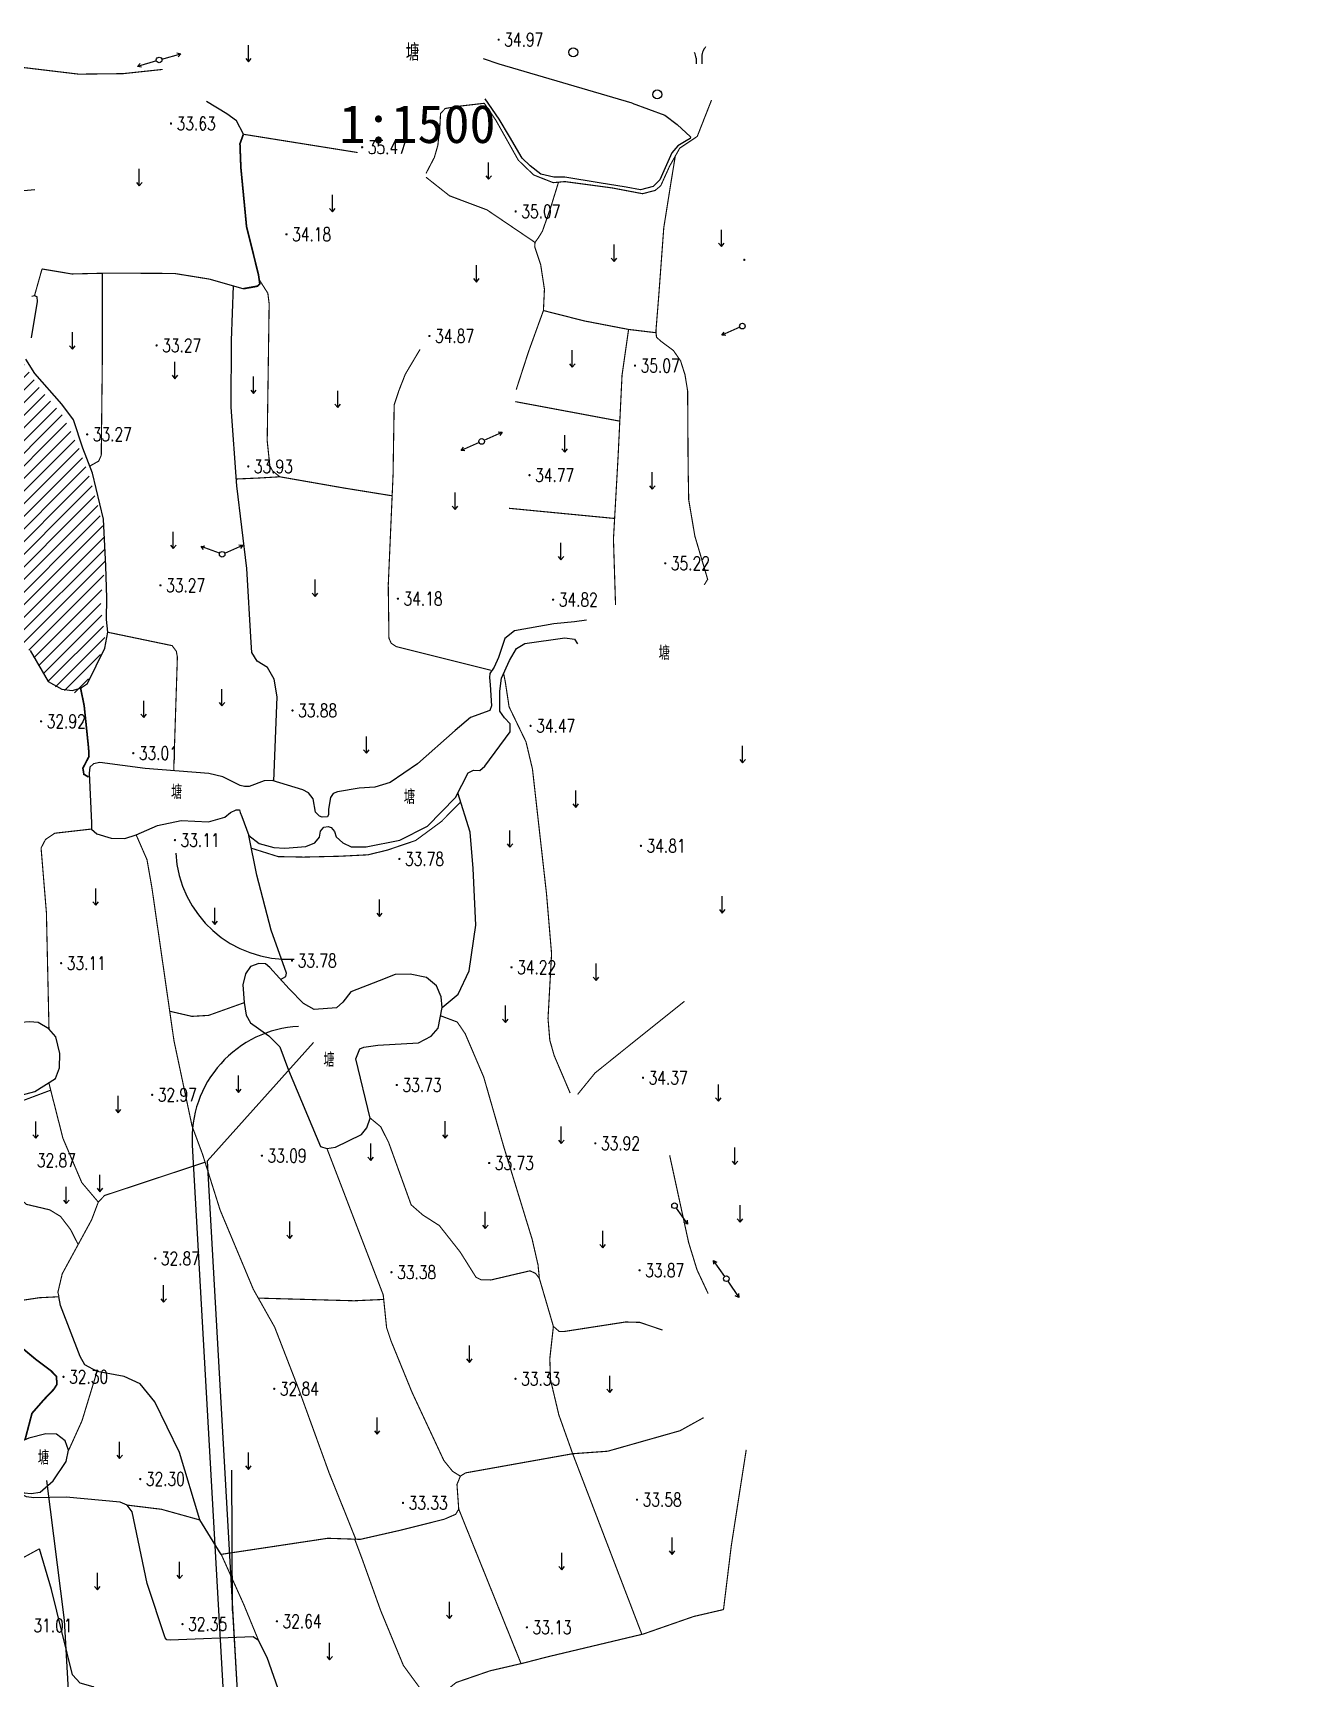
# Model space of a CAD drawing. Header units: millimetres. Extents: x -53295381 to 181933601, y -165 to 204541444.
# Drawn here: x 51705757 to 51932702, y 20910792 to 21203371 of the extents above; entities that cross this region are included whole.
import ezdxf
from ezdxf.enums import TextEntityAlignment as Align

# ---------------------------------------------------------------- set-up
doc = ezdxf.new("R2010")
doc.units = ezdxf.units.MM
doc.header["$LTSCALE"] = 1000
for name, color, linetype in [('PP-COM', 7, 'Continuous'), ('地形', 253, 'Continuous'), ('标注', 3, 'Continuous')]:
    doc.layers.add(name, color=color, linetype=linetype)
doc.styles.add('C', font='c.shx', dxfattribs={"width": 0.75, "height": 3, "bigfont": 'hzk.shx'})
doc.styles.add('HZ', font='rs.shx', dxfattribs={"width": 0.8, "bigfont": 'hztxt.shx'})
doc.styles.add('Style-方正细等线简体', font='txt.shx', dxfattribs={"bigfont": 'hztxt.shx'})
doc.styles.add('STYLE1', font='simhei.ttf', dxfattribs={"height": 4})
doc.styles.add('宋体', font='')
doc.styles.get('宋体').set_extended_font_data('宋体')
doc.linetypes.add('10421', pattern='A,2,[150,AAA.SHX,S=1,R=0,X=0,Y=1],1e-11', length=2)
doc.linetypes.add('1161', pattern='A,0,[149,AAA.SHX,S=0.15,R=0,X=0,Y=0],-1.6', length=1.6)
doc.dimstyles.new('1', dxfattribs={"dimtxt": 1.5, "dimasz": 2, "dimexe": 1, "dimexo": 0.2, "dimgap": 0.5, "dimtad": 1, "dimdec": 1, "dimzin": 0, "dimdsep": 46, "dimtxsty": '宋体', "dimcen": 0.2, "dimclrd": 3, "dimclre": 3, "dimclrt": 3, "dimadec": 0, "dimazin": 0, "dimtfac": 1, "dimtdec": 1, "dimtofl": 0, "dimtmove": 2, "dimatfit": 3, "dimfxl": 0, "dimtolj": 1, "dimtzin": 0, "dimarcsym": 0})

# ---------------------------------------------------------------- blocks, each defined once
blk = doc.blocks.new('gc170')
at = {"linetype": 'Continuous'}
blk.add_circle((0, 0), 0.5, dxfattribs=at)
blk = doc.blocks.new('gc200')
at = {"const_width": 0.2}
blk.add_lwpolyline([(-0.1, 0, 1), (0.1, 0, 1)], format="xyb", close=True, dxfattribs=at)
blk = doc.blocks.new('gc013b')
at = {"linetype": 'Continuous'}
blk.add_line((0.5, 0), (4, 0), dxfattribs=at)
at = {"linetype": 'Continuous', "flags": 128}
blk.add_lwpolyline([(3.39, 0.35), (4, 0), (3.39, -0.35)], dxfattribs=at)
blk = doc.blocks.new('gc120')
for p, q in [((0, 0), (0, 3)), ((-0.5, 0.6), (0, 0)), ((0, 0), (0.5, 0.6))]:
    blk.add_line(p, q)
blk = doc.blocks.new('gc122')
blk.add_circle((0, 0), 0.8)
blk = doc.blocks.new('gc246')
for p, q in [((-0.5, 1), (-0.5, 0)), ((0.5, 1), (0.5, 0))]:
    blk.add_line(p, q)
for centre, radius, start, end in [((3.4, 1.11), 2.91, 139.3312, 182.0887), ((-2.94, 0.81), 2.45, 4.3743, 29.0242)]:
    blk.add_arc(centre, radius, start, end)
blk = doc.blocks.new('*D53')
at = {"color": 3, "lineweight": -2}
for start, end in [(39.44823, 48.89645), (341.10355, 350.55177)]:
    blk.add_arc((1344.22, 1910.56), 17, start, end, dxfattribs=at)
at = {"color": 3}
for points in [[(1357.73, 1921.63), (1356.96, 1921.1), (1358.94, 1919.06)], [(1360.52, 1907.81), (1361.45, 1907.74), (1361.22, 1910.56)]]:
    blk.add_solid(points, dxfattribs=at)
at = {"layer": 'Defpoints', "color": 0}
for p in [(1395.66, 1940.26), (1360.96, 1913.52), (1344.22, 1910.56), (1344.22, 1910.56), (1403.61, 1910.56)]:
    blk.add_point(p, dxfattribs=at)
at = {"color": 3, "insert": (1362.57, 1915.48), "char_height": 3, "attachment_point": 5, "rotation": 285, "style": 'HZ'}
blk.add_mtext('\\A1;α/3', dxfattribs=at)
blk = doc.blocks.new('*D54')
at = {"color": 3, "lineweight": -2}
blk.add_arc((1344.22, 1910.56), 28.56, 5.61939, 84.38061, dxfattribs=at)
at = {"color": 3}
for points in [[(1346.99, 1938.52), (1347.04, 1939.45), (1344.22, 1939.12)], [(1373.11, 1913.38), (1372.18, 1913.34), (1372.78, 1910.56)]]:
    blk.add_solid(points, dxfattribs=at)
at = {"layer": 'Defpoints', "color": 0}
for p in [(1344.22, 1969.96), (1368.95, 1924.84), (1344.22, 1910.56), (1344.22, 1910.56), (1403.61, 1910.56)]:
    blk.add_point(p, dxfattribs=at)
at = {"color": 3, "insert": (1365.83, 1932.17), "char_height": 3, "attachment_point": 5, "rotation": 315, "style": 'HZ'}
blk.add_mtext('\\A1;α', dxfattribs=at)
blk = doc.blocks.new('*D55')
at = {"color": 3, "lineweight": -2}
for start, end in [(69.4333, 78.8666), (11.1334, 20.5667)]:
    blk.add_arc((1344.22, 1910.56), 17.03, start, end, dxfattribs=at)
at = {"color": 3}
for points in [[(1350.4, 1926.93), (1350, 1926.08), (1352.73, 1925.31)], [(1359.74, 1916.35), (1360.58, 1916.74), (1358.96, 1919.08)]]:
    blk.add_solid(points, dxfattribs=at)
at = {"layer": 'Defpoints', "color": 0}
for p in [(1373.92, 1962), (1395.66, 1940.26), (1355.16, 1923.61), (1344.22, 1910.56), (1344.22, 1910.56)]:
    blk.add_point(p, dxfattribs=at)
at = {"color": 3, "insert": (1358.07, 1924.06), "char_height": 3, "attachment_point": 5, "rotation": 314.2422, "style": 'HZ'}
blk.add_mtext('\\A1;α/3', dxfattribs=at)
blk = doc.blocks.new('*D27')
at = {"color": 3, "lineweight": -2}
for start, end in [(99.4333, 108.8666), (41.1334, 50.5667)]:
    blk.add_arc((1344.22, 1910.56), 17.03, start, end, dxfattribs=at)
at = {"color": 3}
for points in [[(1341.39, 1927.83), (1341.47, 1926.89), (1344.22, 1927.59)], [(1354.77, 1923.33), (1355.3, 1924.1), (1352.73, 1925.31)]]:
    blk.add_solid(points, dxfattribs=at)
at = {"layer": 'Defpoints', "color": 0}
for p in [(1344.22, 1969.96), (1373.92, 1962), (1350.04, 1926.56), (1344.22, 1910.56), (1344.22, 1910.56)]:
    blk.add_point(p, dxfattribs=at)
at = {"color": 3, "insert": (1349.14, 1928.94), "char_height": 3, "attachment_point": 5, "rotation": 345, "style": 'HZ'}
blk.add_mtext('\\A1;α/3', dxfattribs=at)
blk = doc.blocks.new('*D35')
at = {"layer": 'Defpoints', "color": 0}
for p in [(1319.58, 1812.57), (1286.68, 1796.73), (1303.74, 1796.73), (1303.74, 1796.73), (1317.44, 1800.4)]:
    blk.add_point(p, dxfattribs=at)
at = {"layer": '标注', "color": 3, "lineweight": -2}
blk.add_line((1305.74, 1796.73), (1319.92, 1796.73), dxfattribs=at)
for start, end in [(56.3312, 67.66239), (337.33761, 348.6688)]:
    blk.add_arc((1303.74, 1796.73), 14.18, start, end, dxfattribs=at)
at = {"layer": '标注', "color": 3}
for points in [[(1311.9, 1808.89), (1311.3, 1808.17), (1313.77, 1806.76)], [(1317.18, 1793.99), (1318.11, 1793.9), (1317.92, 1796.73)]]:
    blk.add_solid(points, dxfattribs=at)
at = {"layer": '标注', "color": 3, "insert": (1318.69, 1802.92), "char_height": 3, "attachment_point": 5, "rotation": 292.5, "style": 'C'}
blk.add_mtext('\\A1;45°', dxfattribs=at)
blk = doc.blocks.new('伸缩缝')
for base, line1, line2, text, picture, middle in [((1350.04, 1926.56), ((1344.22, 1910.56), (1373.92, 1962)), ((1344.22, 1910.56), (1344.22, 1969.96)), 'α/3', '*D27', (1349.14, 1928.94)), ((1368.95, 1924.84), ((1344.22, 1910.56), (1403.61, 1910.56)), ((1344.22, 1910.56), (1344.22, 1969.96)), 'α', '*D54', (1365.83, 1932.17)), ((1355.16, 1923.61), ((1344.22, 1910.56), (1395.66, 1940.26)), ((1344.22, 1910.56), (1373.92, 1962)), 'α/3', '*D55', (1358.07, 1924.06)), ((1360.96, 1913.52), ((1344.22, 1910.56), (1403.61, 1910.56)), ((1344.22, 1910.56), (1395.66, 1940.26)), 'α/3', '*D53', (1362.57, 1915.48))]:
    dim = blk.add_angular_dim_2l(base=base, line1=line1, line2=line2, text=text, dimstyle='1', override={"dimexe": 4, "dimexo": 4, "dimtxsty": 'HZ', "dimdle": 4, "dimadec": 1})
    dim.commit()
    dim.dimension.update_dxf_attribs({"geometry": picture, "text_midpoint": middle, "dimtype": 130})
at = {"layer": '标注'}
dim = blk.add_angular_dim_2l(base=(1317.44, 1800.4), line1=((1286.68, 1796.73), (1303.74, 1796.73)), line2=((1319.58, 1812.57), (1303.74, 1796.73)), dimstyle='1', dxfattribs=at)
dim.commit()
dim.dimension.update_dxf_attribs({"geometry": '*D35', "text_midpoint": (1318.69, 1802.92), "dimtype": 130})

msp = doc.modelspace()

# ---------------------------------------------------------------- hatches: boundary and pattern name
at = {"layer": '地形'}
h = msp.add_hatch(dxfattribs=at)
h.set_pattern_fill('ANSI31', color=256, scale=500, style=0)
h.paths.add_polyline_path([(51693907.694, 21151785.658), (51694329.044, 21151928.226), (51695679.044, 21151918.226), (51697809.044, 21151318.226), (51698361.585, 21150935.888), (51700049.044, 21149768.226), (51703239.044, 21145828.226), (51707079.044, 21139998.226), (51709029.044, 21137698.226), (51710979.044, 21135398.226), (51713829.044, 21129798.226), (51715752.214, 21124669.773), (51717329.044, 21119128.226), (51718309.044, 21115178.226), (51718679.044, 21109388.226), (51718204.044, 21105728.226), (51717819.044, 21102448.226), (51717859.044, 21100698.226), (51718579.044, 21096288.226), (51718469.044, 21094668.226), (51718049.044, 21093438.226), (51714709.044, 21086538.226), (51713939.044, 21085928.226), (51712549.044, 21086048.226), (51711739.044, 21086308.226), (51710079.044, 21086878.226), (51708599.044, 21087893.226), (51707799.951, 21089005.262), (51706539.044, 21091208.226), (51704647.537, 21094200.892), (51702250.792, 21097130.997), (51701140.586, 21098224.588), (51699399.059, 21099485.302), (51697042.556, 21101191.205), (51696762.361, 21101353.196), (51694799.202, 21102461.958), (51692051.957, 21150996.622), (51692569.26, 21151264.367), (51693250.927, 21151563.433)])

# ---------------------------------------------------------------- linework, layer by layer
at = {"layer": '地形', "lineweight": -3}
for p, q in [((51708166.666, 20945930.666), (51711326.702, 20921069.518)), ((51741278.758, 20922764.917), (51741113.927, 20947795.605)), ((51741278.758, 20922764.917), (51748669.55, 20792194.239)), ((51711326.702, 20921069.518), (51718717.495, 20790498.84))]:
    msp.add_line(p, q, dxfattribs=at)
at = {"layer": '地形', "linetype": 'Continuous', "flags": 128}
for points, const_width, elevation in [([(51703665.8, 21197261.514), (51713882.8, 21196036.514), (51721790.8, 21196123.514), (51728832.8, 21196876.514)], 200, 33888), ([(51786022.136, 21190855.448), (51788062.8, 21187879.514), (51792082.8, 21180725.514), (51794796.8, 21178114.514), (51798266.8, 21176741.514), (51800357.8, 21176925.514), (51808702.8, 21175812.514), (51814164.8, 21174773.514), (51816406.8, 21175353.514), (51817408.8, 21176192.514), (51818977.8, 21179666.514), (51820793.8, 21182888.514), (51823893.8, 21184956.514), (51826431.8, 21191411.514)], 200, 35331), ([(51775653.8, 21178364.514), (51777147.979, 21181229.08), (51777769.782, 21183385.14), (51778135.544, 21186783.675), (51778245.278, 21189049.367), (51779086.549, 21189926.407), (51781171.44, 21190291.841), (51786022.136, 21190855.448)], 200, 34833), ([(51743186.8, 21185344.514), (51742576.8, 21183656.514), (51742740.8, 21179372.514), (51743750.8, 21168904.514), (51745870.8, 21160371.514), (51746105.8, 21158725.514), (51745704.8, 21158330.514), (51743155.8, 21157872.514)], 300, 34037), ([(51763499.8, 21182096.514), (51743186.8, 21185344.514)], 200, 34186), ([(51819990.8, 21181464.514), (51819254.8, 21176974.514), (51817944.8, 21168716.514), (51817051.8, 21156621.514), (51816554.8, 21150449.514), (51816644.8, 21149253.514), (51817483.8, 21148499.514), (51819659.8, 21146887.514), (51820937.8, 21145035.514), (51821713.8, 21142589.514), (51822187.8, 21139696.514), (51822275.8, 21125999.514), (51822379.8, 21120320.514), (51823471.8, 21113886.514), (51825746.8, 21106198.514), (51825142.8, 21105207.514)], 200, 35629), ([(51775648.8, 21177717.514), (51779848.8, 21174396.514), (51786491.8, 21171904.514), (51795048.8, 21166108.514)], 200, 35331), ([(51791705.8, 21139936.514), (51793897.8, 21146693.514), (51796542.8, 21153994.514), (51796722.8, 21157777.514), (51796060.8, 21162116.514), (51794992.8, 21165312.514), (51795048.8, 21166108.514), (51795651.8, 21166950.514), (51796357.8, 21168091.514), (51797782.8, 21172163.514), (51799227.8, 21176825.514)], 200, 35480), ([(51706040.8, 21156634.514), (51707377.8, 21161388.514)], 200, 33500), ([(51707377.8, 21161388.514), (51712685.8, 21160499.514), (51719377.8, 21160655.514), (51730931.8, 21160589.514), (51737149.8, 21159584.514), (51743155.8, 21157872.514)], 200, 33500), ([(51715863.8, 21126324.514), (51717457.8, 21127225.514), (51717912.8, 21128267.514), (51718092.8, 21144403.514), (51718112.8, 21160626.514)], 200, 33340), ([(51745996.8, 21159490.514), (51747534.8, 21157070.514), (51747768.8, 21155225.514), (51747422.8, 21130823.514), (51747884.8, 21126387.514), (51748374.8, 21125487.514), (51749658.8, 21124430.514), (51760981.8, 21122448.514), (51769641.8, 21121048.514)], 200, 34087), ([(51796542.8, 21153994.514), (51803837.8, 21152143.514), (51811682.8, 21150636.514), (51816584.8, 21150049.514)], 200, 35381), ([(51809367.8, 21101631.514), (51808995.8, 21113353.514), (51809808.8, 21127791.514), (51810523.8, 21142527.514), (51811682.8, 21150636.514)], 200, 35480), ([(51774606.8, 21147094.514), (51771984.8, 21142682.514), (51770817.8, 21139703.514), (51770001.8, 21137219.514), (51769801.8, 21124719.514), (51768947.8, 21105152.514), (51769071.8, 21095738.514), (51769461.8, 21094839.514), (51770352.8, 21094234.514), (51787225.8, 21090016.514)], 200, 34833), ([(51791538.8, 21137797.514), (51810125.8, 21134322.514)], 200, 35132), ([(51741949.8, 21124036.514), (51745977.8, 21124211.514), (51749658.8, 21124430.514)], 200, 33838), ([(51790432.8, 21118827.514), (51809202.8, 21117018.514)], 200, 35082), ([(51719091.8, 21096779.514), (51730520.8, 21094399.514), (51731258.8, 21093397.514), (51731449.8, 21092399.514), (51730796.8, 21072203.514)], 200, 33261), ([(51801292.8, 21014834.514), (51798443.8, 21021520.514), (51797675.8, 21024236.514), (51797359.8, 21028082.514), (51797991.8, 21039606.514), (51797087.8, 21050305.514), (51794594.8, 21072448.514), (51793447.8, 21077285.514), (51790435.8, 21083516.514), (51789778.8, 21087858.514), (51789474.8, 21089424.514)], 200, 34593), ([(51714231.8, 21086846.514), (51714869.8, 21083764.514), (51715660.8, 21076126.514), (51715731.8, 21074696.514), (51714647.8, 21072620.514), (51714819.8, 21071522.514), (51715668.8, 21071031.514)], 300, 33161), ([(51744599.8, 21058379.514), (51749362.8, 21056883.514), (51753902.8, 21056798.514), (51760270.8, 21056946.514), (51765356.8, 21057202.514), (51768823.8, 21058054.514), (51773815.8, 21059748.514), (51778382.8, 21063113.514), (51781833.8, 21066622.514)], 200, 33816), ([(51708616.8, 21026255.514), (51708157.8, 21046925.514), (51707209.8, 21058415.514), (51707997.8, 21059925.514), (51709636.8, 21061040.514), (51716178.8, 21061786.514)], 200, 33175), ([(51724120.8, 21060747.514), (51726046.8, 21056334.514), (51726915.8, 21051368.514), (51730838.8, 21024164.514), (51734059.8, 21008968.514), (51735927.8, 21003938.514), (51736935.684, 21000737.514)], 200, 33270), ([(51730085.8, 21029384.514), (51734039.8, 21028472.514), (51737001.8, 21028646.514), (51743337.8, 21030913.514)], 200, 33311), ([(51802615.8, 21014582.514), (51805724.8, 21018409.514), (51813074.8, 21024314.514), (51821617.8, 21031146.514)], 200, 34544), ([(51778235.8, 21028586.514), (51781215.8, 21027467.514), (51782630.8, 21025387.514), (51785926.8, 21017675.514), (51789531.8, 21005133.514), (51790881.967, 21000737.514)], 200, 34445), ([(51713671.973, 21000737.514), (51711097.8, 21006787.514), (51708580.8, 21016685.514)], 200, 33175), ([(51698290.8, 21011356.514), (51708921.8, 21015345.514)], 200, 32794), ([(51765733.8, 21010391.514), (51767596.8, 21008849.514), (51769006.8, 21006079.514), (51770933.707, 21000737.514)], 200, 34001), ([(51758041.8, 21004981.514), (51759673.208, 21000737.514)], 200, 33755), ([(51730951.495, 21000737.514), (51736370.8, 21002531.514)], 200, 32958), ([(51819647.211, 21000737.514), (51818986.8, 21003772.514)], 200, 34445), ([(51701551.762, 21000737.514), (51702776.8, 20996692.514), (51704607.8, 20995042.514), (51708737.8, 20994067.514), (51710671.8, 20992892.514), (51712442.8, 20990577.514), (51713806.8, 20987899.514)], 200, 32794), ([(51710381.8, 20978662.514), (51710204.8, 20979426.514), (51710974.8, 20982698.514), (51716189.8, 20992275.514), (51717386.8, 20995444.514), (51718502.8, 20996616.514), (51730951.495, 21000737.514)], 200, 32958), ([(51717386.8, 20995444.514), (51714443.8, 20998923.514), (51713671.973, 21000737.514)], 200, 33175), ([(51736935.684, 21000737.514), (51739047.8, 20994029.514), (51744956.8, 20979931.514), (51748749.8, 20973202.514), (51753041.8, 20962132.514)], 200, 33270), ([(51759673.208, 21000737.514), (51761669.8, 20995543.514), (51768055.8, 20978937.514), (51768652.8, 20973119.514), (51769423.8, 20970798.514), (51773201.8, 20961554.514), (51778833.8, 20949488.514), (51780397.8, 20947554.514), (51781773.8, 20946707.514)], 200, 33755), ([(51770933.707, 21000737.514), (51773016.8, 20994962.514), (51775124.8, 20993123.514), (51778022.8, 20991277.514), (51781737.8, 20986568.514), (51784564.8, 20982062.514), (51785499.8, 20981611.514), (51787226.8, 20981598.514), (51794148.8, 20983220.514), (51795132.8, 20982769.514), (51795816.8, 20981877.514), (51798316.8, 20973334.514), (51799346.8, 20972438.514), (51800234.8, 20972431.514), (51811155.8, 20974121.514), (51813671.8, 20974052.514), (51817708.8, 20972691.514)], 200, 34001), ([(51790881.967, 21000737.514), (51794537.8, 20988834.514), (51795588.8, 20984244.514), (51795816.8, 20981877.514)], 200, 34445), ([(51825833.8, 20979172.514), (51823862.8, 20983384.514), (51822369.8, 20988225.514), (51819647.211, 21000737.514)], 200, 34445), ([(51681561.8, 20954973.514), (51682323.8, 20956999.514), (51682399.8, 20958664.514), (51679796.8, 20965326.514), (51680148.8, 20966415.514), (51681209.8, 20967158.514), (51694591.8, 20974977.514), (51700687.8, 20977493.514), (51706898.8, 20978435.514), (51710353.8, 20978609.514)], 200, 32175), ([(51704353.8, 20953171.514), (51705596.8, 20957889.514), (51707734.8, 20960329.514), (51709481.8, 20962156.514), (51710020.8, 20963004.514), (51709949.8, 20964433.514), (51708965.8, 20965450.514), (51706236.8, 20967496.514), (51703557.8, 20969731.514), (51702633.8, 20971461.514), (51702162.8, 20974563.514), (51702986.8, 20977841.514)], 300, 32556), ([(51745837.8, 20978368.514), (51762865.8, 20977893.514), (51768138.8, 20978131.514)], 200, 33410), ([(51814051.563, 20918566.118), (51801743.8, 20950691.514), (51799280.8, 20957608.514), (51797799.8, 20963878.514), (51797680.8, 20967623.514), (51798316.8, 20973334.514)], 200, 33755), ([(51712109.8, 20951303.514), (51714485.8, 20956549.514), (51717160.8, 20965310.514)], 200, 32698), ([(51763175.8, 20935489.514), (51758432.8, 20947281.514), (51753041.8, 20962132.514)], 200, 33212), ([(51662275.8, 20957213.514), (51667801.8, 20955008.514), (51670721.8, 20952958.514), (51672621.8, 20949783.514), (51675309.8, 20942501.514), (51680272.8, 20928847.514), (51682135.8, 20926293.514), (51684642.8, 20925203.514), (51685836.8, 20925326.514), (51699013.8, 20929482.514), (51706902.8, 20933776.514)], 200, 31174), ([(51739246.8, 20932799.514), (51758194.8, 20935655.514), (51763967.8, 20935463.514), (51770889.8, 20937035.514), (51778900.8, 20939043.514), (51780930.8, 20939914.514), (51781481.8, 20940845.514), (51781169.8, 20945233.514), (51781773.8, 20946707.514), (51782715.8, 20947291.514), (51801743.8, 20950691.514), (51807966.8, 20951136.514), (51820826.8, 20954781.514), (51825040.8, 20957114.514)], 200, 32977), ([(51828563.556, 20922977.799), (51829947.8, 20934312.514), (51832605.8, 20951385.514)], 200, 33607), ([(51722523.8, 20941557.514), (51728620.8, 20940810.514), (51735442.8, 20938910.514)], 200, 32582), ([(51781481.8, 20940845.514), (51792566.714, 20913364.724)], 200, 33755), ([(51778439.871, 20905774.098), (51775303.8, 20908029.514), (51771640.8, 20913034.514), (51767571.8, 20922870.514), (51764382.8, 20931763.514), (51762981.8, 20935496.514)], 200, 33064), ([(51739246.8, 20932799.514), (51743246.8, 20923895.514), (51745896.8, 20917451.514)], 200, 32779), ([(51778439.871, 20905774.098), (51779182.02, 20908528.945), (51781040.225, 20910014.148), (51787039.568, 20912082.811), (51792985.838, 20913461.931), (51797286.232, 20914575.825), (51814271.6, 20918618.489), (51823241.924, 20921741.647), (51828563.556, 20922977.799)], 200, 32977)]:
    msp.add_lwpolyline(points, dxfattribs=dict(at, const_width=const_width, elevation=elevation))
for points, elevation in [([(51812304.8, 21190875.514), (51788689.8, 21197836.514), (51785912.8, 21198754.514)], 35000), ([(51822668.448, 21184864.503), (51822626.336, 21184608.85), (51821900.774, 21184204.251), (51820446.621, 21183303.245), (51819374.079, 21182027.582), (51817266.917, 21177258.841), (51816061.311, 21176030.248), (51813794.769, 21175452.088), (51811238.89, 21175909.8), (51806440.577, 21176680.681), (51800356.613, 21177713.298), (51798421.863, 21177731.581), (51796096.805, 21178258.431), (51794155.261, 21179743.186), (51792774.706, 21181067.84), (51790500.14, 21184934.449), (51788666.916, 21188054.869), (51786176.861, 21191654.78)], 35000), ([(51812304.8, 21190875.514), (51818125.186, 21188765.739), (51820337.416, 21187060.724), (51822668.448, 21184864.503)], 35000), ([(51705523.8, 21149127.514), (51706582.8, 21155611.514), (51706543.8, 21156425.514), (51706040.8, 21156634.514), (51705581.8, 21156489.514)], 33348), ([(51705258.8, 21093527.514), (51708470.8, 21087996.514), (51710883.8, 21086640.514), (51712754.8, 21086411.514), (51714231.8, 21086846.514), (51715459.8, 21087691.514), (51718542.8, 21093943.514), (51719091.8, 21096779.514), (51718821.8, 21099068.514), (51718928.8, 21102925.514), (51718707.8, 21108514.514), (51718324.8, 21116899.514), (51716367.8, 21125051.514), (51714608.8, 21129496.514), (51712960.8, 21134547.514), (51710872.8, 21137319.514), (51706088.8, 21142771.514), (51704504.8, 21145334.514)], 33348), ([(51804205.8, 21098947.514), (51802064.8, 21098615.514), (51798382.8, 21098296.514), (51791409.8, 21097006.514), (51789658.8, 21095675.514), (51788537.8, 21092298.514), (51787777.8, 21090560.514), (51787022.8, 21089470.514), (51786966.8, 21088723.514), (51787055.8, 21087427.514), (51787324.8, 21083690.514), (51787019.8, 21082896.514)], 35032), ([(51788808.8, 21082732.514), (51788787.8, 21086318.514), (51789104.8, 21088607.514), (51790521.8, 21091733.514), (51791782.8, 21093865.514), (51793231.8, 21094800.514), (51800351.8, 21095790.514), (51802089.8, 21095577.514), (51802630.8, 21094726.514)], 34535), ([(51746874.8, 21070359.514), (51744235.8, 21069356.514), (51743378.8, 21069371.514), (51742618.8, 21069527.514), (51739546.8, 21071054.514), (51737030.8, 21071669.514), (51725703.8, 21072575.514), (51717666.8, 21073616.514), (51716519.8, 21073397.514), (51715889.8, 21072789.514), (51715776.8, 21071744.514), (51716197.8, 21062881.514), (51716178.8, 21061786.514), (51717118.8, 21060961.514), (51719677.8, 21060156.514), (51722107.8, 21060115.514), (51724120.8, 21060747.514), (51727914.8, 21062444.514), (51732122.8, 21063277.514), (51736979.8, 21063052.514), (51739901.8, 21063907.514), (51740916.8, 21064747.514), (51741925.8, 21065206.514), (51742497.8, 21065196.514), (51742631.8, 21064717.514), (51742905.8, 21063999.514), (51744135.8, 21060645.514), (51746017.8, 21059185.514), (51748579.8, 21058523.514), (51750552.8, 21058364.514), (51754312.8, 21058667.514), (51755896.8, 21059344.514), (51756743.8, 21060323.514), (51756899.8, 21061406.514), (51757497.8, 21062091.514), (51758238.8, 21062233.514), (51758780.8, 21062082.514), (51759416.8, 21061338.514), (51759705.8, 21060399.514), (51760881.8, 21059306.514), (51762356.8, 21058605.514), (51765021.8, 21058633.514), (51771003.8, 21059819.514), (51775908.8, 21062295.514), (51780883.8, 21067380.514), (51783188.8, 21071797.514), (51784129.8, 21072233.514), (51785215.8, 21072224.514), (51786109.8, 21072957.514), (51790598.8, 21079081.514), (51790609.8, 21080509.514), (51789630.8, 21081552.514), (51788808.8, 21082732.514)], 33461), ([(51787019.8, 21082896.514), (51783560.8, 21081648.514), (51780828.8, 21079304.514), (51774168.8, 21073394.514), (51769306.8, 21070081.514), (51766584.8, 21069215.514), (51763770.8, 21069040.514), (51759915.8, 21068380.514), (51759172.8, 21068090.514), (51758673.8, 21067404.514), (51758312.8, 21065337.514), (51758305.8, 21064401.514), (51758153.8, 21063959.514), (51757166.8, 21063917.514), (51756723.8, 21064068.514), (51756037.8, 21064812.514), (51755612.8, 21067181.514), (51754780.8, 21068222.514), (51753748.8, 21068772.514), (51748332.8, 21070440.514), (51746874.8, 21070359.514)], 34271), ([(51747733.8, 21025015.514), (51749692.8, 21023030.514), (51751190.8, 21018928.514), (51756908.8, 21005335.514), (51758041.8, 21004981.514), (51759573.8, 21005216.514), (51764180.8, 21007447.514), (51765127.8, 21008622.514), (51765733.8, 21010391.514), (51763199.8, 21020905.514), (51763903.8, 21022674.514), (51764597.8, 21023013.514), (51767117.8, 21023339.514), (51774326.8, 21023776.514), (51776556.8, 21024941.514), (51777801.8, 21026360.514), (51778520.8, 21030050.514), (51778338.8, 21031973.514), (51777514.8, 21033901.514), (51775749.8, 21035393.514), (51772841.8, 21035958.514), (51770176.8, 21035928.514), (51767304.8, 21034818.514), (51762304.8, 21032836.514), (51760858.8, 21030975.514), (51759765.8, 21029998.514), (51755765.8, 21029684.514), (51753897.8, 21030733.514), (51751302.8, 21033364.514), (51747877.8, 21037185.514), (51747092.8, 21037832.514), (51745908.8, 21037889.514), (51744423.8, 21037359.514), (51743574.8, 21036036.514), (51743065.8, 21034068.514), (51743337.8, 21030913.514), (51743665.8, 21028693.514), (51744444.8, 21027307.514), (51747733.8, 21025015.514)], 33531), ([(51698527.8, 21018665.514), (51701188.8, 21015429.514), (51702459.8, 21014504.514), (51703697.8, 21014435.514), (51706092.8, 21015109.514), (51709753.8, 21017427.514), (51710500.8, 21019319.514), (51710543.8, 21021841.514), (51709831.8, 21024805.514), (51708616.8, 21026255.514), (51706681.8, 21027383.514), (51705158.8, 21027504.514), (51700720.8, 21027150.514), (51697695.8, 21025821.514), (51696618.8, 21024125.514), (51696598.8, 21022982.514), (51696573.8, 21021507.514), (51698527.8, 21018665.514)], 33080), ([(51701594.8, 20946768.514), (51703178.8, 20944599.514), (51704211.8, 20943724.514), (51705449.8, 20943608.514), (51707073.8, 20943867.514), (51709348.8, 20945876.514), (51711646.8, 20949312.514), (51712109.8, 20951303.514), (51711470.8, 20952981.514), (51709965.8, 20954149.514), (51708060.8, 20954229.514), (51705044.8, 20953470.514), (51702404.8, 20952325.514), (51701533.8, 20951578.514), (51700939.8, 20950256.514), (51700822.8, 20949019.514), (51701594.8, 20946768.514)], 32032)]:
    msp.add_lwpolyline(points, dxfattribs=dict(at, elevation=elevation))
at = {"layer": '地形', "linetype": '10421', "flags": 128}
for points, elevation in [([(51743186.8, 21185344.514), (51741962.8, 21187745.514), (51740231.8, 21188954.514), (51736603.8, 21191177.514)], 34535), ([(51748673.8, 21088428.514), (51747502.8, 21090488.514), (51745663.8, 21091662.514), (51744683.8, 21093191.514), (51744548.8, 21094986.514), (51743809.8, 21108140.514), (51742037.8, 21122847.514), (51741006.8, 21136801.514), (51741101.8, 21148654.514), (51741433.8, 21158363.514)], 33738), ([(51748578.8, 21070290.514), (51749176.8, 21085270.514), (51748673.8, 21088428.514)], 33746), ([(51778520.8, 21030050.514), (51781352.8, 21032393.514), (51783309.8, 21036566.514), (51784507.8, 21044687.514), (51784043.8, 21054742.514), (51783500.8, 21061201.514), (51781334.8, 21068244.514)], 34544), ([(51749814.8, 21035024.514), (51750726.8, 21035537.514), (51750830.8, 21036128.514), (51748125.8, 21043785.514), (51745585.8, 21053560.514), (51744135.8, 21060645.514)], 33804), ([(51717160.8, 20965310.514), (51714988.8, 20966490.514), (51714155.8, 20967980.514), (51710640.8, 20977038.514), (51710381.8, 20978662.514)], 33175), ([(51749781.8, 20907720.514), (51747418.8, 20914473.514), (51745896.8, 20917451.514), (51744906.8, 20918134.514), (51730169.8, 20917527.514), (51729598.8, 20917585.514), (51729271.8, 20917970.514), (51726100.8, 20927642.514), (51723408.8, 20940352.514), (51722523.8, 20941557.514), (51721293.8, 20942102.514), (51711681.8, 20942979.514), (51705912.8, 20942839.514), (51704628.8, 20943004.514), (51703495.8, 20943641.514), (51701256.8, 20946489.514), (51700041.8, 20947937.514), (51699191.8, 20948381.514), (51696329.8, 20948239.514), (51691648.8, 20947651.514), (51684697.8, 20948055.514), (51683228.8, 20948556.514), (51682379.8, 20949047.514), (51681933.8, 20950863.514), (51681703.8, 20954152.514), (51681356.8, 20956158.514), (51675038.8, 20968643.514), (51670835.8, 20976523.514)], 32794), ([(51739246.8, 20932799.514), (51735442.8, 20938910.514), (51731833.8, 20950922.514), (51727410.8, 20959900.514), (51724844.8, 20963133.514), (51721959.8, 20964420.514), (51717160.8, 20965310.514)], 33127), ([(51728669.8, 20882511.514), (51728273.8, 20884470.514), (51720790.8, 20904070.514), (51719736.8, 20906563.514), (51716446.8, 20909238.514), (51714169.8, 20909895.514), (51712813.8, 20911394.514), (51709067.8, 20926550.514), (51706902.8, 20933776.514)], 31746)]:
    msp.add_lwpolyline(points, dxfattribs=dict(at, elevation=elevation))
at = {"layer": '地形', "linetype": '1161', "elevation": 33500, "flags": 128}
msp.add_lwpolyline([(51686035.8, 21173662.514), (51706079.8, 21175525.514)], dxfattribs=at)
at = {"layer": '地形'}
for points in [[(51731148.041, 21057503.555, 0.4134893109), (51752196.952, 21038663.049, 0.4134893109)], [(51752973.905, 21026687.537, 0.4149381849), (51734086.742, 21005586.5, 0.4149381849)], [(51755639.799, 21023827.432), (51736752.636, 21002726.395, 0.4149381849)]]:
    msp.add_lwpolyline(points, format="xyb", dxfattribs=at)
at = {"layer": '地形', "linetype": 'ByBlock', "flags": 128}
for points in [[(51734086.742, 21005586.5), (51750269.806, 20719685.691), (51751795.158, 20709160.537)], [(51736752.636, 21002726.395), (51752759.634, 20719936.093), (51754005.057, 20711342.49)]]:
    msp.add_lwpolyline(points, dxfattribs=at)

# ---------------------------------------------------------------- block references
at = {"layer": 'PP-COM', "xscale": 321.4285737276077, "yscale": 321.4285712242126, "zscale": 321.4285714284524}
msp.add_blockref('伸缩缝', (51796714.498, 20476148.395), dxfattribs=at)
at = {"layer": '地形', "linetype": 'Continuous', "xscale": 1000, "yscale": 1000}
for name, p, zscale in [('gc120', (51744096.341, 21198203.151), 1000), ('gc200', (51788575.606, 21202170.131, 34967), 202101000), ('gc122', (51801843.347, 21199918.101), 1000), ('gc246', (51824200.348, 21197887.561), 1000), ('gc170', (51728199.141, 21198561.733, 31629), 171300000), ('gc170', (51728199.141, 21198561.733), 1000), ('gc122', (51816781.441, 21192422.952), 1000), ('gc200', (51730312.422, 21187258.022, 33627), 202101000), ('gc200', (51764303.267, 21183036.342, 35467), 202101000), ('gc120', (51786781.889, 21177350.132), 1000), ('gc120', (51724680.847, 21176188.874), 1000), ('gc120', (51759026.689, 21171543.946), 1000), ('gc200', (51791612.105, 21171614.467, 35067), 202101000), ('gc120', (51828190.524, 21165362.647), 1000), ('gc200', (51750851.363, 21167553.92, 34177), 202101000), ('gc120', (51809113.921, 21162722.02), 1000), ('gc200', (51832265.059, 21163014.858, 35397), 202101000), ('gc120', (51784612.921, 21159068.422), 1000), ('gc170', (51831927.534, 21151223.842, 35779), 171300000), ('gc170', (51831927.534, 21151223.842), 1000), ('gc120', (51712783.882, 21147126.028), 1000), ('gc200', (51727752.119, 21147788.295, 33267), 202101000), ('gc200', (51776266.646, 21149472.866, 34867), 202101000), ('gc120', (51731006.075, 21141873.94), 1000), ('gc120', (51801678.48, 21143944.057), 1000), ('gc120', (51744984.269, 21139249.507), 1000), ('gc200', (51812824.873, 21144203.334, 35067), 202101000), ('gc120', (51759954.021, 21136734.781), 1000), ('gc200', (51715405.806, 21131972.866, 33267), 202101000), ('gc170', (51785564.375, 21130721.889, 35779), 171300000), ('gc170', (51785564.375, 21130721.889), 1000), ('gc120', (51800337.935, 21128809.846), 1000), ('gc200', (51744054.61, 21126268.764, 33927), 202101000), ('gc200', (51794069.624, 21124727.748, 34767), 202101000), ('gc120', (51815888.21, 21122247.224), 1000), ('gc120', (51780835.363, 21118627.195), 1000), ('gc120', (51730713.778, 21111648.005), 1000), ('gc120', (51799667.675, 21109657.701), 1000), ('gc170', (51739416.304, 21110650.6, 31629), 171300000), ('gc170', (51739416.304, 21110650.6), 1000), ('gc200', (51818211.226, 21109047.084, 35217), 202101000), ('gc200', (51728438.643, 21105123.256, 33267), 202101000), ('gc120', (51755946.633, 21103137.797), 1000), ('gc200', (51770669.356, 21102748.256, 34177), 202101000), ('gc200', (51798267.622, 21102580.287, 34817), 202101000), ('gc120', (51739382.7, 21083682.805), 1000), ('gc120', (51725476.292, 21081598.751), 1000), ('gc200', (51707210.982, 21080935.756, 32917), 202101000), ('gc200', (51751910.933, 21082875.209, 33877), 202101000), ('gc200', (51794259.688, 21080136.928, 34467), 202101000), ('gc120', (51765060.069, 21075253.487), 1000), ('gc200', (51723604.903, 21075277.553, 33007), 202101000), ('gc120', (51831962.216, 21073568.817), 1000), ('gc120', (51802277.42, 21065645.042), 1000), ('gc200', (51731015.425, 21059821.498, 33107), 202101000), ('gc120', (51790586.969, 21058550.314), 1000), ('gc200', (51813885.664, 21058799.037, 34807), 202101000), ('gc200', (51770928.145, 21056469.936, 33777), 202101000), ('gc120', (51716926.157, 21048238.188), 1000), ('gc120', (51767387.931, 21046242.127), 1000), ('gc120', (51828336.596, 21046854.364), 1000), ('gc120', (51738109.159, 21044803.507), 1000), ('gc200', (51710769.575, 21037930.873, 33107), 202101000), ('gc200', (51751835.249, 21038386.928, 33777), 202101000), ('gc200', (51790866.377, 21037198.452, 34217), 202101000), ('gc120', (51805903.039, 21034855.493), 1000), ('gc120', (51789786.991, 21027380.228), 1000), ('gc120', (51742319.223, 21014941.996), 1000), ('gc200', (51770468.062, 21016267.787, 33727), 202101000), ('gc200', (51814256.514, 21017555.873, 34367), 202101000), ('gc120', (51827664.652, 21013383.485), 1000), ('gc120', (51720920.601, 21011315.025), 1000), ('gc200', (51726957.075, 21014516.811, 32967), 202101000), ('gc120', (51706259.497, 21006783.619), 1000), ('gc120', (51779067.464, 21006819.324), 1000), ('gc120', (51799702.99, 21005878.465), 1000), ('gc120', (51765840.052, 21002852.952), 1000), ('gc200', (51805775.557, 21005894.741, 33917), 202101000), ('gc120', (51830609.455, 21002141.21), 1000), ('gc200', (51746482.344, 21003691.616, 33087), 202101000), ('gc200', (51786894.575, 21002393.764, 33727), 202101000), ('gc120', (51717666.587, 20997297.08), 1000), ('gc120', (51711679.92, 20995178.361), 1000), ('gc120', (51786200.661, 20990732.33), 1000), ('gc170', (51819854.536, 20994798.061, 32977), 171300000), ('gc170', (51819854.536, 20994798.061), 1000), ('gc120', (51831511.554, 20991895.765), 1000), ('gc120', (51751432.321, 20988979.135), 1000), ('gc120', (51807084.353, 20987323.089), 1000), ('gc200', (51727511.153, 20985418.178, 32867), 202101000), ('gc200', (51769518.599, 20982967.006, 33377), 202101000), ('gc200', (51813645.308, 20983316.616, 33867), 202101000), ('gc170', (51829082.075, 20981817.592, 32977), 171300000), ('gc170', (51829082.075, 20981817.592), 1000), ('gc120', (51728998.305, 20977645.995), 1000), ('gc120', (51783367.714, 20966943.422), 1000), ('gc200', (51711187.544, 20964365.444, 32297), 202101000), ('gc200', (51791581.709, 20964024.623, 33327), 202101000), ('gc120', (51808323.312, 20961563.202), 1000), ('gc200', (51748677.779, 20962236.537, 32837), 202101000), ('gc120', (51766974.194, 20954165.039), 1000), ('gc120', (51721174.188, 20949825.902), 1000), ('gc120', (51744088.77, 20947917.193), 1000), ('gc200', (51724842.818, 20946184.78, 32297), 202101000), ('gc200', (51771569.502, 20941957.241, 33327), 202101000), ('gc200', (51813180.708, 20942522.67, 33577), 202101000), ('gc120', (51819410.563, 20932797.865), 1000), ('gc120', (51731850.602, 20928475.13), 1000), ('gc120', (51799789.064, 20930040.342), 1000), ('gc120', (51717234.064, 20926491.998), 1000), ('gc120', (51779813.54, 20921379.681), 1000), ('gc200', (51732363.692, 20920394.741, 32347), 202101000), ('gc200', (51749146.529, 20920893.764, 32637), 202101000), ('gc200', (51793607.588, 20919811.733, 33127), 202101000), ('gc120', (51758518.909, 20914036.936), 1000)]:
    msp.add_blockref(name, p, dxfattribs=dict(at, zscale=zscale))
at = {"layer": '地形', "linetype": 'Continuous'}
for p, xscale, yscale, zscale, rotation in [((51728199.141, 21198561.733), 1000, 1000, 1000, 196.670431847636), ((51728199.141, 21198561.733), 1000, 1000, 1000, 15.46289875232063), ((51831927.534, 21151223.842), 1000, 1000, 1000, 203.8551839129989), ((51785564.375, 21130721.889), 1000, 1000, 1000, 203.5057808696569), ((51785564.375, 21130721.889), 999.9999999999999, 999.9999999999999, 999.9999999999999, 23.85518391299887), ((51739416.304, 21110650.6), 1000, 1000, 1000, 23.50578086965687), ((51739416.304, 21110650.6), 1000, 1000, 1000, 159.8599894988702), ((51819854.536, 20994798.061), 999.9999999999999, 999.9999999999999, 999.9999999999999, 305.4082105530189), ((51829082.075, 20981817.592), 1000, 1000, 1000, 125.4082105530188), ((51829082.075, 20981817.592), 1000, 1000, 1000, 303.4286278242671)]:
    msp.add_blockref('gc013b', p, dxfattribs=dict(at, xscale=xscale, yscale=yscale, zscale=zscale, rotation=rotation))

# ---------------------------------------------------------------- texts
at = {"layer": '地形', "style": 'HZ', "width": 0.75}
for s, p in [('34.97', (51789575.8, 21200970.514, 37453)), ('33.63', (51731312.8, 21186058.514, 31189)), ('35.47', (51765302.8, 21181836.514, 37453)), ('35.07', (51792611.8, 21170414.514, 37453)), ('34.18', (51751851.8, 21166353.514, 37453)), ('34.87', (51777266.8, 21148272.514, 37453)), ('33.27', (51728751.8, 21146588.514, 31189)), ('35.07', (51813824.8, 21143003.514, 37453)), ('33.27', (51716405.8, 21130772.514, 31189)), ('33.93', (51745054.8, 21125068.514, 37453)), ('34.77', (51795069.8, 21123527.514, 37453)), ('35.22', (51819210.8, 21107847.514, 37453)), ('33.27', (51729438.8, 21103923.514, 31189)), ('34.18', (51771669.8, 21101548.514, 37453)), ('34.82', (51799267.8, 21101380.514, 37453)), ('33.88', (51752910.8, 21081675.514, 37453)), ('32.92', (51708210.8, 21079735.514, 31653)), ('34.47', (51795259.8, 21078936.514, 35838)), ('33.01', (51724604.8, 21074077.514, 31653)), ('33.11', (51732015.8, 21058621.514, 31653)), ('34.81', (51814885.8, 21057599.514, 35838)), ('33.78', (51771927.8, 21055269.514, 35838)), ('33.78', (51752834.8, 21037186.514, 35838)), ('33.11', (51711769.8, 21036730.514, 31653)), ('34.22', (51791866.8, 21035998.514, 35838)), ('33.73', (51771467.8, 21015067.514, 33816)), ('34.37', (51815256.8, 21016355.514, 35838)), ('32.97', (51727956.8, 21013316.514, 31653)), ('33.09', (51747482.8, 21002491.514, 33816)), ('33.92', (51806775.8, 21004694.514, 33816)), ('32.87', (51706455.8, 21001683.514, 31653)), ('33.73', (51787894.8, 21001193.514, 33816)), ('32.87', (51728510.8, 20984218.514, 31434)), ('33.38', (51770518.8, 20981766.514, 33816)), ('33.87', (51814645.8, 20982116.514, 34358)), ('32.30', (51712187.8, 20963165.514, 31434)), ('32.84', (51749677.8, 20961036.514, 34358)), ('33.33', (51792581.8, 20962824.514, 34358)), ('32.30', (51725842.8, 20944984.514, 31434)), ('33.33', (51772569.8, 20940757.514, 34358)), ('33.58', (51814180.8, 20941322.514, 34358)), ('31.01', (51705859.8, 20918946.514, 29243)), ('32.35', (51733363.8, 20919194.514)), ('32.64', (51750146.8, 20919693.514, 34358)), ('33.13', (51794607.8, 20918611.514, 34358))]:
    msp.add_text(s, height=2400, dxfattribs=at).set_placement(p)
at = {"layer": '地形', "linetype": 'Continuous', "style": 'Style-方正细等线简体', "width": 0.8}
for height, p in [(3000, (51773287.936, 21200075.623)), (2500, (51818025.458, 21093234.611)), (2500, (51731320.911, 21068511.662)), (2500, (51772707.882, 21067656.887)), (2500, (51758409.25, 21020892.178)), (2500, (51707645.898, 20950129.903))]:
    msp.add_text('塘', height=height, dxfattribs=at).set_placement(p, align=Align.MIDDLE)
at = {"layer": '地形', "style": 'STYLE1'}
msp.add_text('1:1500', height=6803.03, dxfattribs=at).set_placement((51760264.862, 21183789.199, 37000))

doc.saveas('drawing.dxf')
